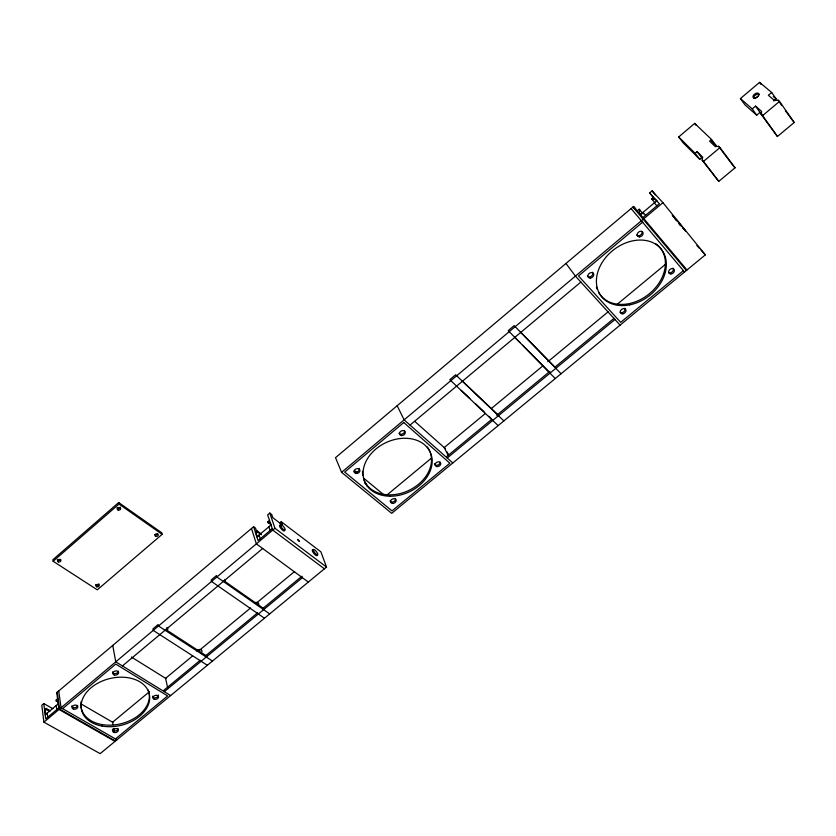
<?xml version="1.0" encoding="UTF-8"?>
<svg xmlns="http://www.w3.org/2000/svg" width="836" height="836" viewBox="0 0 836 836"><rect width="100%" height="100%" fill="white"/><g stroke="black" fill="none" stroke-linecap="round" stroke-linejoin="round"><path stroke-width="1.25" d="M771.691 92.514L768.368 95.304L774.596 100.56L778.034 100.153L779.518 101.396L794.2 122.505L777.438 136.487L761.136 114.354L761.648 111.449L755.525 106.12L752.222 108.899L740.424 98.564L759.59 82.356L771.691 92.514L776.111 98.867L773.634 100.947M711.551 139.497L709.597 141.148L715.302 146.624L718.573 146.31L719.932 147.606L735.084 167.764L718.782 181.381L702.146 160.125L702.721 157.21L697.109 151.671L695.155 153.322L678.675 136.989L694.695 123.394L711.551 139.497L716.128 145.569L711.436 141.075M44.559 709.649L46.053 708.385L44.945 712.721L47.119 713.954M118.67 502.551L52.908 559.692L53.138 561.259L97.289 589.84L162.132 534.34L161.766 532.814L118.67 502.551L118.994 504.066L162.132 534.34M53.138 561.259L118.994 504.066M52.867 708.719L43.785 703.546L41.8 705.218L43.9 722.147L100.142 753.644L326.531 567.059L320.899 551.844L281.22 521.727L279.788 522.928M261.354 534.779L256.589 531.351L255.555 528.133L253.621 526.701L56.733 692.636L59.032 709.461L114.981 741.407M281.22 521.727L282.328 524.914L272.808 517.703L271.721 514.516L269.809 513.064L267.645 514.882L272.755 530.097L324.389 568.825M686.993 269.986L633.563 206.492L335.518 457.679L341.59 472.34L391.708 513.335L705.344 254.855L662.917 202.688L652.101 190.869L649.624 192.959L653.689 197.933M57.559 698.708L56.054 699.972L56.2 700.986L58.363 702.23M255.398 532.229L257.018 530.86L261.051 533.849M271.178 524.924L268.168 522.667L267.854 521.737L269.485 520.368M637.345 210.818L639.206 209.251L639.843 209.982L639.258 213.002L640.846 214.904M654.787 202.646L651.641 198.801L653.512 197.223M678.675 136.989L683.252 142.925L699.774 159.321L701.717 157.69L697.109 151.671M740.424 98.564L744.897 104.793L756.716 115.18L759.997 112.411L763.163 115.535M702.146 160.125L703.473 161.442L719.932 147.606M45.196 714.78L58.259 703.808M256.892 536.869L271.042 524.987M640.543 214.455L656.772 200.818M761.136 114.354L762.589 115.619L779.518 101.396M58.823 707.914L45.719 718.908L43.785 703.546M272.285 528.697L258.094 540.62L253.621 526.701M643.114 217.391L659.405 203.712L649.624 192.959M43.9 722.147L274.95 528.258L269.809 513.064M341.59 472.34L662.917 202.688M62.627 708.656L115.765 664.087L167.649 695.918L115.483 738.93M642.79 222.042L578.522 275.943L620.678 322.362L683.42 270.634M122.422 665.937L262.682 548.489M410.048 425.096L580.863 282.066M149.226 691.874L112.578 722.22L113.017 724.749M192.583 655.957L165.591 678.32L167.66 687.798M199.585 650.168L250.591 607.929M256.589 602.955L294.596 571.479M386.514 495.351L431.533 458.065M485.434 413.423L444.198 447.573L448.347 455.61M491.474 408.428L542.763 365.949M547.789 361.779L608.138 311.807M616.884 304.555L665.728 264.103M200.222 660.231L163.981 690.17L164.305 691.675L302.371 577.655L301.88 576.244L262.619 608.681M205.248 656.082L257.592 612.83M491.693 419.411L446.57 456.696L447.239 458.013L614.941 319.509L614.052 318.328L554.885 367.213M496.709 415.273L549.869 371.351M268.168 522.667L270.415 523.137M56.2 700.986L57.977 701.759M46.053 708.385L50.4 710.861M46.179 709.409L49.449 711.269M116.967 739.776L61.049 707.758L58.729 690.954M115.472 740.999L59.534 709.032L57.235 692.218M80.998 703.881L112.944 722.44M170.617 695.552L115.765 661.84L112.745 645.434M131.356 657.012L165.946 678.55M207.349 665.289L153.239 630.396L152.915 628.912L158.161 624.513L158.485 625.997L212.48 661.046M165.706 629.424L206.711 656.072M264.448 618.222L211.529 581.48L211.132 580.038L216.493 575.544L216.89 576.986L269.694 613.896M223.881 580.707L263.967 608.765M308.338 582.044L256.37 543.86L251.479 528.509M258.314 536.503L256.297 535.009L257.018 530.86M267.854 521.737L270.864 524.005M274.95 528.258L326.531 567.059M354.318 470.428L357.338 472.915M363.367 477.91L383.494 494.525M773.321 96.516L776.111 98.867M794.2 122.505L785.38 110.697M452.84 462.956L404.122 419.86L397.163 405.721M414.698 421.323L445.483 448.713M461.232 390.391L469.801 398.427M475.517 403.788L484.086 411.834M488.841 416.297L491.704 418.982M498.151 425.618L449.81 379.669L455.651 374.768L503.868 420.905M462.162 380.923L498.465 415.231M733.715 166.458L735.084 167.764M514.558 337.044L519.992 342.541M522.719 345.278L549.001 371.832M555.25 378.551L508.215 330.638L514.182 325.632L561.081 373.744M520.504 332.059L554.843 367.004M673.816 216.879L672.28 215.197L674.673 218.123M682.584 227.747L685.666 231.133L676.115 219.398M696.858 245.523L699.408 248.323M701.101 250.194L705.344 254.855M620.072 325.131L575.429 276.099L565.962 263.465M651.641 198.801L652.289 199.511L655.466 199.376L657.033 201.309M654.274 202.918L656.897 205.823M643.03 212.365L645.611 215.291M631.096 208.572L684.548 271.993M634.545 208.937L632.946 207.014L686.377 270.488M639.206 209.251L643.187 213.995M633.563 206.492L635.161 208.415M652.101 190.869L655.351 194.851M674.83 218.792L676.46 220.788M678.895 223.776L680.514 225.772M695.155 153.322L699.774 159.321M703.473 161.442L718.782 181.381M694.695 123.394L696.21 125.4M718.573 146.31L732.953 165.444M752.222 108.899L756.716 115.18M755.525 106.12L759.997 112.411M762.589 115.619L777.438 136.487M759.59 82.356L761.063 84.467M778.034 100.153L781.702 105.43M447.176 452.004L448.315 454.188M268.858 526.816L270.101 530.536M259.066 535.05L260.278 538.792M113.675 728.543L114.114 731.072M56.242 705.49L56.796 709.607M47.203 713.087L47.736 717.215M753.706 98.031A3.386 1.933 -35.6 0 1 756.037 94.729A3.386 1.933 -35.6 0 1 759.475 94.708M755.127 98.585A10.304 5.904 -35.5 0 1 758.2 96.276M364.841 483.114A2.226 0.533 50.3 0 1 367.098 486.124M359.166 468.39A3.01 2.299 -23.3 0 1 357.85 471.556A3.01 2.299 -23.3 0 1 354.109 471.483M404.415 430.352A3.041 2.341 -25.8 0 1 402.889 433.811A3.041 2.341 -25.8 0 1 399.054 433.205M440.091 462.089A2.968 2.236 -26.5 0 1 437.615 465.15A2.968 2.236 -26.5 0 1 434.459 463.719M395.449 498.57A2.947 2.205 -24.2 0 1 393.547 501.757A2.947 2.205 -24.2 0 1 390.025 500.848M427.206 446.926A35.885 27.233 -24.9 0 1 409.765 489.98A35.885 27.233 -24.9 0 1 363.597 478.882M362.719 475.141A35.885 27.233 -24.9 0 1 362.51 471.222M592.484 272.222A3.187 2.466 -36.9 0 1 591.46 276.11A3.187 2.466 -36.9 0 1 587.426 276.099M641.996 231.436A3.24 2.487 -39.6 0 1 640.439 235.104A3.24 2.487 -39.6 0 1 636.698 235.01M673.011 268.116A3.166 2.372 -38.8 0 1 672.363 271.669A3.166 2.372 -38.8 0 1 668.57 272.494M624.805 308.296A3.114 2.351 -36.4 0 1 623.823 311.776A3.114 2.351 -36.4 0 1 620.072 312.236M655.821 243.798A38.08 29.051 -37.9 0 1 650.105 293.112A38.08 29.051 -37.9 0 1 598.785 292.704M597.04 289.005A38.08 29.051 -37.9 0 1 596.402 287.03M157.764 533.859A1.682 1.275 -14.5 0 1 154.921 534.538M60.62 559.294A1.724 1.285 -10.7 0 1 57.318 559.608M120.353 507.149A1.724 1.327 -12.8 0 1 116.988 507.786M98.962 583.883A1.682 1.244 -12.4 0 1 95.701 584.542M202.072 653.752A2.874 2.038 -16.3 0 1 202.542 654.097M196.69 650.993A2.874 2.038 -16.2 0 1 200.159 649.53A2.874 2.038 -16.2 0 1 201.915 651.693M166.824 627.512A2.936 2.111 -15 0 1 167.733 629.435M224.884 579.63A2.947 2.163 -17.1 0 1 225.281 581.25M254.708 602.871A2.884 2.09 -18.3 0 1 257.519 602.568A2.884 2.09 -18.3 0 1 258.784 604.282M77.602 705.396A2.926 2.027 -12.4 0 1 74.582 707.684A2.926 2.027 -12.4 0 1 71.823 705.856M118.346 671.183A2.936 2.069 -13.5 0 1 115.431 673.607A2.936 2.069 -13.5 0 1 112.557 671.841M158.15 695.029A2.863 1.985 -14.9 0 1 155.684 697.82A2.863 1.985 -14.9 0 1 152.591 696.169M118.033 728.428A2.853 1.944 -13.8 0 1 115.253 731.019A2.853 1.944 -13.8 0 1 112.452 729.159M148.191 689.993A34.746 24.045 -13.6 0 1 117.448 724.488A34.746 24.045 -13.6 0 1 81.186 701.446M284.512 530.379A3.689 1.097 50.2 0 1 282.599 530.212A3.689 1.097 50.2 0 1 279.694 526.44A3.689 1.097 50.2 0 1 280.708 525.426M317.043 554.717A3.626 1.055 50.7 0 1 315.642 555.156A3.626 1.055 50.7 0 1 312.622 551.541A3.626 1.055 50.7 0 1 313.082 549.983M299.497 541.477L297.543 539.45L299.497 541.477M403.767 422.525L344.683 472.079L392.032 510.89L449.862 463.207L403.767 422.525M755.41 97.948A3.396 1.933 -35.6 0 0 758.733 93.653A3.396 1.933 -35.6 0 0 753.654 95.095A3.396 1.933 -35.6 0 0 755.41 97.948M389.764 496.218A35.927 27.243 -24.9 0 0 430.676 453.206A35.927 27.243 -24.9 0 0 372.407 452.297A35.927 27.243 -24.9 0 0 389.764 496.218M355.854 473.406A3.02 2.299 -23.3 0 0 359.929 470.313A3.02 2.299 -23.3 0 0 355.3 469.393A3.02 2.299 -23.3 0 0 355.854 473.406M401.28 435.535A3.041 2.341 -25.8 0 0 405.251 432.233A3.041 2.341 -25.8 0 0 400.548 431.48A3.041 2.341 -25.8 0 0 401.28 435.535M436.82 466.572A2.968 2.236 -26.5 0 0 440.75 463.405A2.968 2.236 -26.5 0 0 436.225 462.663A2.968 2.236 -26.5 0 0 436.82 466.572M392.68 503.397A2.947 2.205 -24.2 0 0 396.055 499.918A2.947 2.205 -24.2 0 0 391.279 499.844A2.947 2.205 -24.2 0 0 392.68 503.397M629.738 304.858A38.132 29.061 -37.9 0 0 662.457 250.79A38.132 29.061 -37.9 0 0 601.93 262.828A38.132 29.061 -37.9 0 0 629.738 304.858M590.111 278.064A3.187 2.466 -36.9 0 0 593.685 273.957A3.187 2.466 -36.9 0 0 588.732 273.926A3.187 2.466 -36.9 0 0 590.111 278.064M639.509 236.87A3.24 2.487 -39.6 0 0 642.957 232.544A3.24 2.487 -39.6 0 0 637.952 232.742A3.24 2.487 -39.6 0 0 639.509 236.87M670.838 273.947A3.166 2.372 -38.8 0 0 674.297 269.788A3.166 2.372 -38.8 0 0 669.448 269.965A3.166 2.372 -38.8 0 0 670.838 273.947M622.935 313.803A3.114 2.351 -36.3 0 0 625.715 309.466A3.114 2.351 -36.3 0 0 620.751 310.365A3.114 2.351 -36.3 0 0 622.935 313.803M155.987 536.378A1.693 1.275 -14.5 0 0 158.203 534.706A1.693 1.275 -14.5 0 0 155.496 534.214A1.693 1.275 -14.5 0 0 155.987 536.378M58.363 561.886A1.724 1.285 -10.7 0 0 60.913 560.517A1.724 1.285 -10.7 0 0 58.321 559.65A1.724 1.285 -10.7 0 0 58.363 561.886M118.106 510.054A1.735 1.327 -12.8 0 0 120.677 508.675A1.735 1.327 -12.8 0 0 118.116 507.734A1.735 1.327 -12.8 0 0 118.106 510.054M96.757 586.788A1.682 1.244 -12.4 0 0 99.254 585.451A1.682 1.244 -12.4 0 0 96.746 584.625A1.682 1.244 -12.4 0 0 96.757 586.788M102.107 726.076A34.788 24.056 -13.6 0 0 149.425 694.716A34.788 24.056 -13.6 0 0 94.708 685.039A34.788 24.056 -13.6 0 0 102.107 726.076M73.38 709.064A2.936 2.027 -12.4 0 0 77.832 706.932A2.936 2.027 -12.4 0 0 73.61 705.49A2.936 2.027 -12.4 0 0 73.38 709.064M114.26 674.997A2.936 2.069 -13.5 0 0 118.628 672.687A2.936 2.069 -13.5 0 0 114.292 671.371A2.936 2.069 -13.5 0 0 114.26 674.997M154.232 699.272A2.863 1.985 -14.9 0 0 158.537 697.046A2.863 1.985 -14.9 0 0 154.399 695.761A2.863 1.985 -14.9 0 0 154.232 699.272M114.438 732.545A2.863 1.944 -13.8 0 0 118.304 729.964A2.863 1.944 -13.8 0 0 113.79 729.232A2.863 1.944 -13.8 0 0 114.438 732.545M280.917 526.481A3.543 1.055 50.2 0 0 285.055 530.149A3.543 1.055 50.2 0 0 282.516 525.551A3.543 1.055 50.2 0 0 280.917 526.481M313.646 551.206A3.48 1.014 50.7 0 0 317.659 554.801A3.48 1.014 50.7 0 0 315.141 550.266A3.48 1.014 50.7 0 0 313.646 551.206"/></g></svg>
